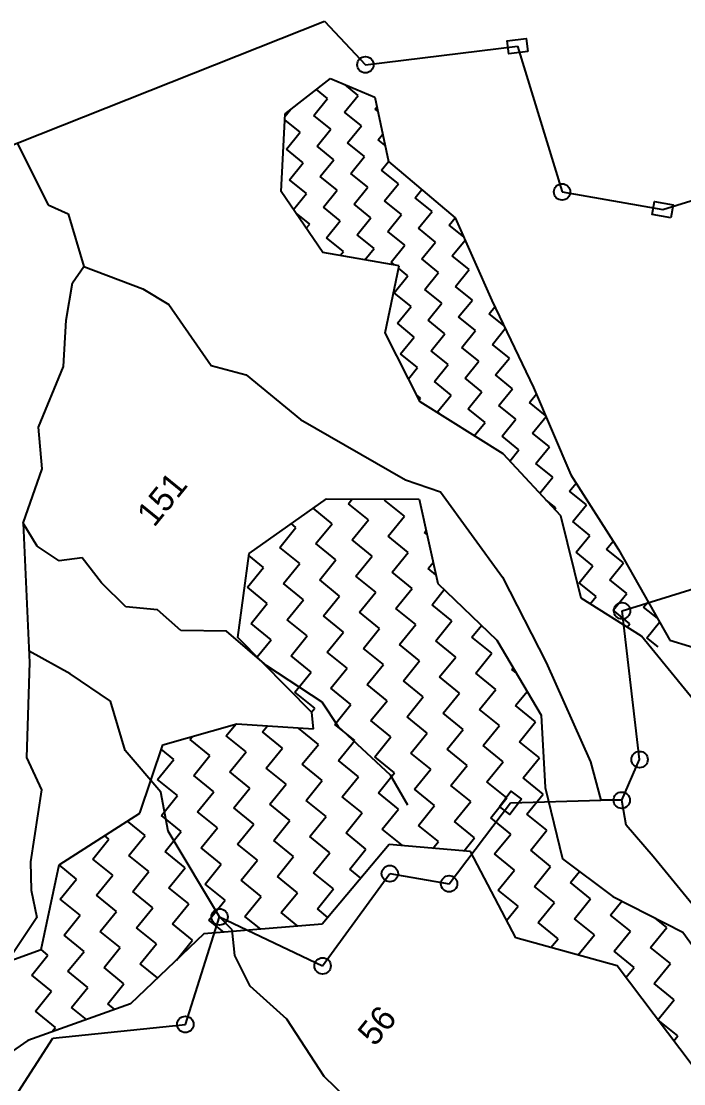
# Model space of a CAD drawing. Header units: metres. Extents: x 303647 to 308666, y 1943822 to 1947889.
# Drawn here: x 306968.5 to 307210.6, y 1947500.5 to 1947889.1 of the extents above; entities that cross this region are included whole.
import ezdxf

# ---------------------------------------------------------------- set-up
doc = ezdxf.new("R2010")
doc.units = ezdxf.units.M
for name, color, linetype in [('LINE_WATER', 4, 'Continuous'), ('POLY_HATCH', 12, 'Continuous'), ('POLY_PARCEL', 6, 'Continuous'), ('TEXT_PARCEL', 7, 'Continuous'), ('V_BOUND_LINE', 7, 'Continuous')]:
    doc.layers.add(name, color=color, linetype=linetype)
doc.styles.add('TEXT_MAP', font='')
doc.styles.get('TEXT_MAP').set_extended_font_data('Kruti Dev 050')

msp = doc.modelspace()

# ---------------------------------------------------------------- linework, layer by layer
for points in [[(307153.62, 1947878.06), (307146.7, 1947877.21), (307146.11, 1947882), (307153.04, 1947882.85)], [(307205.99, 1947817.24), (307199.12, 1947818.45), (307199.95, 1947823.2), (307206.83, 1947821.99)], [(307151.34, 1947604.55), (307147.13, 1947598.99), (307143.28, 1947601.9), (307147.49, 1947607.47)]]:
    msp.add_lwpolyline(points, close=True)
for centre in [(307094.31, 1947873.24), (307166.19, 1947826.69), (307188.11, 1947673.47), (307194.51, 1947619.07), (307188, 1947604.19), (307103.23, 1947577.32), (307124.91, 1947573.61), (307041.01, 1947561.47), (307078.66, 1947543.58), (307028.5, 1947522.19)]:
    msp.add_circle(centre, 2.99)
at = {"layer": 'LINE_WATER'}
for p, q in [((306967, 1947844.54), (306978.41, 1947821.92)), ((306978.41, 1947821.92), (306985.71, 1947818.7)), ((306985.71, 1947818.7), (306991.43, 1947799.4)), ((306987.32, 1947793.5), (306991.43, 1947799.4)), ((306991.43, 1947799.4), (307012.92, 1947791.2)), ((306985, 1947779.82), (306987.32, 1947793.5)), ((307012.92, 1947791.2), (307022.47, 1947785.48)), ((307022.47, 1947785.48), (307037.95, 1947763.21)), ((306984.02, 1947762.8), (306985, 1947779.82)), ((306974.86, 1947740.7), (306984.02, 1947762.8)), ((307037.95, 1947763.21), (307050.73, 1947759.82)), ((307050.73, 1947759.82), (307070.58, 1947743.49)), ((307070.58, 1947743.49), (307108.92, 1947721.38)), ((306976.19, 1947725.42), (306974.86, 1947740.7)), ((306969.29, 1947705.55), (306976.19, 1947725.42)), ((307108.92, 1947721.38), (307121.81, 1947717.01)), ((307121.81, 1947717.01), (307144.43, 1947685.79)), ((306974.39, 1947697.12), (306969.29, 1947705.55)), ((306969.29, 1947705.55), (306971.57, 1947654.54)), ((306982.4, 1947691.74), (306974.39, 1947697.12)), ((306990.75, 1947692.86), (306982.4, 1947691.74)), ((306997.91, 1947683.66), (306990.75, 1947692.86)), ((307144.43, 1947685.79), (307160.34, 1947654.62)), ((307006.78, 1947674.89), (306997.91, 1947683.66)), ((307018.33, 1947673.85), (307006.78, 1947674.89)), ((307026.82, 1947666.28), (307018.33, 1947673.85)), ((307043.51, 1947666.04), (307026.82, 1947666.28)), ((307058.24, 1947653.4), (307043.51, 1947666.04)), ((306986.43, 1947650.37), (306971.39, 1947658.69)), ((306971.57, 1947654.54), (306970.43, 1947619.85)), ((307078.52, 1947640.1), (307058.24, 1947653.4)), ((307160.34, 1947654.62), (307176.53, 1947618.25)), ((307001.13, 1947640.47), (306986.43, 1947650.37)), ((307006.48, 1947622.37), (307001.13, 1947640.47)), ((307084.43, 1947631.01), (307078.52, 1947640.1)), ((307103.42, 1947613.35), (307084.43, 1947631.01)), ((307019.5, 1947607.07), (307006.48, 1947622.37)), ((306970.43, 1947619.85), (306975.88, 1947607.98)), ((307176.53, 1947618.25), (307180.33, 1947604.26)), ((307109.78, 1947602.32), (307103.42, 1947613.35)), ((306975.88, 1947607.98), (306971.88, 1947581.69)), ((307022.21, 1947592.92), (307019.5, 1947607.07)), ((307188, 1947604.19), (307180.33, 1947604.26)), ((307189.63, 1947595.05), (307188, 1947604.19)), ((307199.53, 1947583.6), (307189.63, 1947595.05)), ((307041.01, 1947561.47), (307022.21, 1947592.92)), ((307219.22, 1947559.43), (307199.53, 1947583.6)), ((306971.88, 1947581.69), (306972.21, 1947571.28)), ((306972.21, 1947571.28), (306974.24, 1947561.29)), ((306974.24, 1947561.29), (306952.26, 1947528.4)), ((307045.58, 1947556.76), (307041.01, 1947561.47)), ((307046.62, 1947547.37), (307045.58, 1947556.76)), ((307052.2, 1947536.11), (307046.62, 1947547.37)), ((307065.63, 1947524.08), (307052.2, 1947536.11)), ((307079.23, 1947503.11), (307065.63, 1947524.08)), ((307092.49, 1947490.32), (307079.23, 1947503.11))]:
    msp.add_line(p, q, dxfattribs=at)
at = {"layer": 'POLY_HATCH'}
for p, q in [((307064.93, 1947855.31), (307081.59, 1947868.19)), ((307081.59, 1947868.19), (307097.72, 1947861.31)), ((307097.72, 1947861.31), (307102.71, 1947837.84)), ((307063.58, 1947826.9), (307064.93, 1947855.31)), ((307102.71, 1947837.84), (307127.11, 1947817.26)), ((307078.74, 1947804.5), (307063.58, 1947826.9)), ((307127.11, 1947817.26), (307140.52, 1947786.96)), ((307106.65, 1947799.7), (307078.74, 1947804.5)), ((307101.47, 1947775.17), (307106.65, 1947799.7)), ((307140.52, 1947786.96), (307155.79, 1947755.15)), ((307114.36, 1947749.96), (307101.47, 1947775.17)), ((307155.79, 1947755.15), (307169.38, 1947723.16)), ((307144.6, 1947730.85), (307114.36, 1947749.96)), ((307165.78, 1947708.22), (307144.6, 1947730.85)), ((307169.38, 1947723.16), (307186.76, 1947695.85)), ((307051.79, 1947694.47), (307080.03, 1947714.39)), ((307080.03, 1947714.39), (307113.97, 1947714.3)), ((307113.97, 1947714.3), (307120.79, 1947683.5)), ((307173.17, 1947678.15), (307165.78, 1947708.22)), ((307186.76, 1947695.85), (307205.6, 1947662.69)), ((307047.69, 1947663.74), (307051.79, 1947694.47)), ((307120.79, 1947683.5), (307142.33, 1947662.72)), ((307195.17, 1947664.17), (307173.17, 1947678.15)), ((307074.76, 1947636.26), (307047.69, 1947663.74)), ((307142.33, 1947662.72), (307158.49, 1947635.31)), ((307215.77, 1947638.91), (307195.17, 1947664.17)), ((307205.6, 1947662.69), (307253.37, 1947647.98)), ((307075.38, 1947630.27), (307074.76, 1947636.26)), ((307158.49, 1947635.31), (307160.02, 1947608.8)), ((307020.22, 1947624.5), (307047.31, 1947632.18)), ((307047.31, 1947632.18), (307075.38, 1947630.27)), ((307011.91, 1947599.39), (307020.22, 1947624.5)), ((307160.02, 1947608.8), (307166.34, 1947582.8)), ((306982.34, 1947580.54), (307011.91, 1947599.39)), ((307103.01, 1947587.97), (307078.5, 1947558.84)), ((307132.69, 1947585.38), (307103.01, 1947587.97)), ((307149.23, 1947553.89), (307132.69, 1947585.38)), ((306975.85, 1947549.56), (306982.34, 1947580.54)), ((307166.34, 1947582.8), (307184.74, 1947568.96)), ((307184.74, 1947568.96), (307210.33, 1947555.88)), ((307078.5, 1947558.84), (307035.23, 1947555.26)), ((307210.33, 1947555.88), (307231.53, 1947526.58)), ((307035.23, 1947555.26), (307008.46, 1947529.69)), ((307186.35, 1947543.54), (307149.23, 1947553.89)), ((306952.48, 1947541.06), (306975.85, 1947549.56)), ((307218.23, 1947501.32), (307186.35, 1947543.54)), ((307008.46, 1947529.69), (306970.94, 1947516.28)), ((306970.94, 1947516.28), (306953.23, 1947503.99))]:
    msp.add_line(p, q, dxfattribs=at)
at = {"layer": 'POLY_HATCH', "linetype": 'Continuous'}
for p, q in [((307080.48, 1947860.86), (307076.4, 1947864.18)), ((307091.68, 1947862.02), (307086.84, 1947865.95)), ((307075.46, 1947854.68), (307080.48, 1947860.86)), ((307086.66, 1947855.85), (307091.68, 1947862.02)), ((307064.88, 1947854.27), (307067.06, 1947856.96)), ((307092.84, 1947850.83), (307086.66, 1947855.85)), ((307097.86, 1947857.01), (307098.47, 1947857.77)), ((307098.8, 1947856.24), (307097.86, 1947857.01)), ((307070.45, 1947848.5), (307064.82, 1947853.07)), ((307081.64, 1947849.67), (307075.46, 1947854.68)), ((307065.43, 1947842.32), (307070.45, 1947848.5)), ((307076.63, 1947843.49), (307081.64, 1947849.67)), ((307087.82, 1947844.65), (307092.84, 1947850.83)), ((307099.02, 1947845.81), (307100.6, 1947847.76)), ((307082.81, 1947838.47), (307076.63, 1947843.49)), ((307094, 1947839.63), (307087.82, 1947844.65)), ((307101.43, 1947843.85), (307099.02, 1947845.81)), ((307071.61, 1947837.31), (307065.43, 1947842.32)), ((307088.99, 1947833.45), (307094, 1947839.63)), ((307066.59, 1947831.13), (307071.61, 1947837.31)), ((307077.79, 1947832.29), (307082.81, 1947838.47)), ((307100.18, 1947834.62), (307102.76, 1947837.8)), ((307083.97, 1947827.28), (307077.79, 1947832.29)), ((307095.16, 1947828.44), (307088.99, 1947833.45)), ((307106.36, 1947829.6), (307100.18, 1947834.62)), ((307072.77, 1947826.11), (307066.59, 1947831.13)), ((307090.15, 1947822.26), (307095.16, 1947828.44)), ((307101.34, 1947823.42), (307106.36, 1947829.6)), ((307068.05, 1947820.3), (307072.77, 1947826.11)), ((307078.95, 1947821.1), (307083.97, 1947827.28)), ((307112.54, 1947824.58), (307114.93, 1947827.53)), ((307118.72, 1947819.57), (307112.54, 1947824.58)), ((307085.13, 1947816.08), (307078.95, 1947821.1)), ((307096.33, 1947817.24), (307090.15, 1947822.26)), ((307107.52, 1947818.41), (307101.34, 1947823.42)), ((307073.94, 1947814.92), (307068.96, 1947818.96)), ((307091.31, 1947811.06), (307096.33, 1947817.24)), ((307102.51, 1947812.23), (307107.52, 1947818.41)), ((307113.7, 1947813.39), (307118.72, 1947819.57)), ((307124.9, 1947814.55), (307127.1, 1947817.27)), ((307072.71, 1947813.41), (307073.94, 1947814.92)), ((307080.12, 1947809.9), (307085.13, 1947816.08)), ((307119.88, 1947808.37), (307113.7, 1947813.39)), ((307130.22, 1947810.23), (307124.9, 1947814.55)), ((307086.3, 1947804.88), (307080.12, 1947809.9)), ((307097.49, 1947806.05), (307091.31, 1947811.06)), ((307108.69, 1947807.21), (307102.51, 1947812.23)), ((307126.06, 1947803.36), (307130.72, 1947809.1)), ((307085.1, 1947803.41), (307086.3, 1947804.88)), ((307094.09, 1947801.86), (307097.49, 1947806.05)), ((307103.67, 1947801.03), (307108.69, 1947807.21)), ((307114.87, 1947802.19), (307119.88, 1947808.37)), ((307104.94, 1947800), (307103.67, 1947801.03)), ((307121.04, 1947797.18), (307114.87, 1947802.19)), ((307132.24, 1947798.34), (307126.06, 1947803.36)), ((307109.85, 1947796.01), (307106.45, 1947798.77)), ((307116.03, 1947791), (307121.04, 1947797.18)), ((307127.22, 1947792.16), (307132.24, 1947798.34)), ((307104.83, 1947789.84), (307109.85, 1947796.01)), ((307111.01, 1947784.82), (307104.83, 1947789.84)), ((307122.21, 1947785.98), (307116.03, 1947791)), ((307133.4, 1947787.15), (307127.22, 1947792.16)), ((307117.19, 1947779.8), (307122.21, 1947785.98)), ((307128.39, 1947780.97), (307133.4, 1947787.15)), ((307106, 1947778.64), (307111.01, 1947784.82)), ((307139.58, 1947782.13), (307141.63, 1947784.65)), ((307144.92, 1947777.8), (307139.58, 1947782.13)), ((307112.17, 1947773.62), (307106, 1947778.64)), ((307123.37, 1947774.79), (307117.19, 1947779.8)), ((307134.57, 1947775.95), (307128.39, 1947780.97)), ((307107.16, 1947767.45), (307112.17, 1947773.62)), ((307118.35, 1947768.61), (307123.37, 1947774.79)), ((307129.55, 1947769.77), (307134.57, 1947775.95)), ((307140.74, 1947770.93), (307145.44, 1947776.71)), ((307135.73, 1947764.75), (307129.55, 1947769.77)), ((307146.92, 1947765.92), (307140.74, 1947770.93)), ((307113.34, 1947762.43), (307107.16, 1947767.45)), ((307124.53, 1947763.59), (307118.35, 1947768.61)), ((307141.91, 1947759.74), (307146.92, 1947765.92)), ((307110.05, 1947758.38), (307113.34, 1947762.43)), ((307119.52, 1947757.41), (307124.53, 1947763.59)), ((307130.71, 1947758.58), (307135.73, 1947764.75)), ((307136.89, 1947753.56), (307130.71, 1947758.58)), ((307148.09, 1947754.72), (307141.91, 1947759.74)), ((307125.7, 1947752.4), (307119.52, 1947757.41)), ((307143.07, 1947748.54), (307148.09, 1947754.72)), ((307114.5, 1947751.23), (307113.14, 1947752.33)), ((307114.01, 1947750.63), (307114.5, 1947751.23)), ((307120.68, 1947746.22), (307125.7, 1947752.4)), ((307131.87, 1947747.38), (307136.89, 1947753.56)), ((307154.27, 1947749.71), (307156.79, 1947752.81)), ((307138.05, 1947742.36), (307131.87, 1947747.38)), ((307149.25, 1947743.53), (307143.07, 1947748.54)), ((307160.12, 1947744.95), (307154.27, 1947749.71)), ((307122.08, 1947745.08), (307120.68, 1947746.22)), ((307144.23, 1947737.35), (307149.25, 1947743.53)), ((307155.43, 1947738.51), (307160.31, 1947744.52)), ((307134.09, 1947737.49), (307138.05, 1947742.36)), ((307150.41, 1947732.33), (307144.23, 1947737.35)), ((307161.61, 1947733.49), (307155.43, 1947738.51)), ((307147.07, 1947728.21), (307150.41, 1947732.33)), ((307156.59, 1947727.32), (307161.61, 1947733.49)), ((307162.77, 1947722.3), (307156.59, 1947727.32)), ((307158.05, 1947716.48), (307162.77, 1947722.3)), ((307168.95, 1947717.28), (307171.28, 1947720.16)), ((307175.13, 1947712.27), (307168.95, 1947717.28)), ((307088.08, 1947712.63), (307089.5, 1947714.37)), ((307095.38, 1947706.7), (307088.08, 1947712.63)), ((307101.3, 1947714), (307101.58, 1947714.33)), ((307108.6, 1947708.07), (307101.3, 1947714)), ((307163.93, 1947711.1), (307160.37, 1947714)), ((307170.11, 1947706.09), (307175.13, 1947712.27)), ((307082.16, 1947705.33), (307075.19, 1947710.98)), ((307102.68, 1947700.78), (307108.6, 1947708.07)), ((307163.54, 1947710.61), (307163.93, 1947711.1)), ((307063.01, 1947696.66), (307068.93, 1947703.95)), ((307068.93, 1947703.95), (307067.21, 1947705.35)), ((307076.23, 1947698.03), (307082.16, 1947705.33)), ((307089.46, 1947699.4), (307095.38, 1947706.7)), ((307176.29, 1947701.07), (307170.11, 1947706.09)), ((307109.98, 1947694.85), (307102.68, 1947700.78)), ((307115.9, 1947702.15), (307116.5, 1947702.89)), ((307116.83, 1947701.39), (307115.9, 1947702.15)), ((307171.28, 1947694.89), (307176.29, 1947701.07)), ((307070.31, 1947690.73), (307063.01, 1947696.66)), ((307083.53, 1947692.1), (307076.23, 1947698.03)), ((307096.75, 1947693.48), (307089.46, 1947699.4)), ((307182.47, 1947696.06), (307184.8, 1947698.92)), ((307188.65, 1947691.04), (307182.47, 1947696.06)), ((307057.09, 1947689.36), (307051.69, 1947693.74)), ((307077.61, 1947684.81), (307083.53, 1947692.1)), ((307090.83, 1947686.18), (307096.75, 1947693.48)), ((307104.05, 1947687.55), (307109.98, 1947694.85)), ((307177.45, 1947689.88), (307171.28, 1947694.89)), ((307051.16, 1947682.06), (307057.09, 1947689.36)), ((307064.38, 1947683.43), (307070.31, 1947690.73)), ((307117.27, 1947688.93), (307119.09, 1947691.17)), ((307120.1, 1947686.64), (307117.27, 1947688.93)), ((307172.44, 1947683.7), (307177.45, 1947689.88)), ((307183.63, 1947684.86), (307188.65, 1947691.04)), ((307084.9, 1947678.88), (307077.61, 1947684.81)), ((307098.13, 1947680.25), (307090.83, 1947686.18)), ((307111.35, 1947681.63), (307104.05, 1947687.55)), ((307189.81, 1947679.84), (307183.63, 1947684.86)), ((307058.46, 1947676.13), (307051.16, 1947682.06)), ((307071.68, 1947677.51), (307064.38, 1947683.43)), ((307092.2, 1947672.96), (307098.13, 1947680.25)), ((307105.43, 1947674.33), (307111.35, 1947681.63)), ((307118.65, 1947675.7), (307123.14, 1947681.23)), ((307178.62, 1947678.68), (307172.44, 1947683.7)), ((307065.76, 1947670.21), (307071.68, 1947677.51)), ((307078.98, 1947671.58), (307084.9, 1947678.88)), ((307176.48, 1947676.04), (307178.62, 1947678.68)), ((307184.8, 1947673.66), (307189.81, 1947679.84)), ((307195.99, 1947674.83), (307197.59, 1947676.79)), ((307052.53, 1947668.84), (307058.46, 1947676.13)), ((307099.5, 1947667.03), (307092.2, 1947672.96)), ((307112.72, 1947668.41), (307105.43, 1947674.33)), ((307125.95, 1947669.78), (307118.65, 1947675.7)), ((307190.98, 1947668.65), (307184.8, 1947673.66)), ((307201.02, 1947670.74), (307195.99, 1947674.83)), ((307059.83, 1947662.91), (307052.53, 1947668.84)), ((307073.06, 1947664.28), (307065.76, 1947670.21)), ((307086.28, 1947665.66), (307078.98, 1947671.58)), ((307120.02, 1947662.48), (307125.95, 1947669.78)), ((307190, 1947667.45), (307190.98, 1947668.65)), ((307197.16, 1947663.63), (307201.81, 1947669.36)), ((307080.35, 1947658.36), (307086.28, 1947665.66)), ((307093.58, 1947659.73), (307099.5, 1947667.03)), ((307106.8, 1947661.11), (307112.72, 1947668.41)), ((307133.24, 1947663.85), (307136.72, 1947668.13)), ((307054.71, 1947656.61), (307059.83, 1947662.91)), ((307067.13, 1947656.99), (307073.06, 1947664.28)), ((307114.1, 1947655.18), (307106.8, 1947661.11)), ((307127.32, 1947656.56), (307120.02, 1947662.48)), ((307140.54, 1947657.93), (307133.24, 1947663.85)), ((307201.26, 1947660.3), (307197.16, 1947663.63)), ((307074.43, 1947651.06), (307067.13, 1947656.99)), ((307087.65, 1947652.44), (307080.35, 1947658.36)), ((307100.87, 1947653.81), (307093.58, 1947659.73)), ((307134.62, 1947650.63), (307140.54, 1947657.93)), ((307094.95, 1947646.51), (307100.87, 1947653.81)), ((307108.17, 1947647.88), (307114.1, 1947655.18)), ((307121.4, 1947649.26), (307127.32, 1947656.56)), ((307068.5, 1947643.76), (307074.43, 1947651.06)), ((307081.73, 1947645.14), (307087.65, 1947652.44)), ((307128.69, 1947643.33), (307121.4, 1947649.26)), ((307141.92, 1947644.71), (307134.62, 1947650.63)), ((307147.84, 1947652), (307148.31, 1947652.58)), ((307149.39, 1947650.75), (307147.84, 1947652)), ((307102.25, 1947640.59), (307094.95, 1947646.51)), ((307115.47, 1947641.96), (307108.17, 1947647.88)), ((307075.8, 1947637.84), (307068.5, 1947643.76)), ((307089.02, 1947639.21), (307081.73, 1947645.14)), ((307109.55, 1947634.66), (307115.47, 1947641.96)), ((307122.77, 1947636.03), (307128.69, 1947643.33)), ((307135.99, 1947637.41), (307141.92, 1947644.71)), ((307149.21, 1947638.78), (307153.4, 1947643.94)), ((307074.63, 1947636.4), (307075.8, 1947637.84)), ((307083.1, 1947631.91), (307089.02, 1947639.21)), ((307096.32, 1947633.29), (307102.25, 1947640.59)), ((307156.51, 1947632.86), (307149.21, 1947638.78)), ((307116.84, 1947628.74), (307109.55, 1947634.66)), ((307130.07, 1947630.11), (307122.77, 1947636.03)), ((307143.29, 1947631.48), (307135.99, 1947637.41)), ((307043.43, 1947627.79), (307046.9, 1947632.06)), ((307056.65, 1947629.17), (307058.48, 1947631.42)), ((307069.88, 1947630.54), (307069.95, 1947630.64)), ((307077.18, 1947624.62), (307069.88, 1947630.54)), ((307090.4, 1947625.99), (307083.1, 1947631.91)), ((307103.62, 1947627.36), (307096.32, 1947633.29)), ((307124.14, 1947622.81), (307130.07, 1947630.11)), ((307137.37, 1947624.19), (307143.29, 1947631.48)), ((307150.59, 1947625.56), (307156.51, 1947632.86)), ((307030.21, 1947626.42), (307031.17, 1947627.61)), ((307037.51, 1947620.5), (307030.21, 1947626.42)), ((307050.73, 1947621.87), (307043.43, 1947627.79)), ((307063.95, 1947623.24), (307056.65, 1947629.17)), ((307084.47, 1947618.69), (307090.4, 1947625.99)), ((307097.7, 1947620.07), (307103.62, 1947627.36)), ((307110.92, 1947621.44), (307116.84, 1947628.74)), ((307024.28, 1947619.12), (307019.68, 1947622.86)), ((307058.03, 1947615.94), (307063.95, 1947623.24)), ((307071.25, 1947617.32), (307077.18, 1947624.62)), ((307131.44, 1947616.89), (307124.14, 1947622.81)), ((307144.66, 1947618.26), (307137.37, 1947624.19)), ((307157.89, 1947619.63), (307150.59, 1947625.56)), ((307018.36, 1947611.82), (307024.28, 1947619.12)), ((307031.58, 1947613.2), (307037.51, 1947620.5)), ((307044.81, 1947614.57), (307050.73, 1947621.87)), ((307091.77, 1947612.77), (307084.47, 1947618.69)), ((307104.99, 1947614.14), (307097.7, 1947620.07)), ((307118.22, 1947615.51), (307110.92, 1947621.44)), ((307138.74, 1947610.96), (307144.66, 1947618.26)), ((307151.96, 1947612.34), (307157.89, 1947619.63)), ((307052.1, 1947608.65), (307044.81, 1947614.57)), ((307065.33, 1947610.02), (307058.03, 1947615.94)), ((307078.55, 1947611.39), (307071.25, 1947617.32)), ((307112.29, 1947608.22), (307118.22, 1947615.51)), ((307125.52, 1947609.59), (307131.44, 1947616.89)), ((307025.66, 1947605.9), (307018.36, 1947611.82)), ((307038.88, 1947607.27), (307031.58, 1947613.2)), ((307072.62, 1947604.1), (307078.55, 1947611.39)), ((307085.85, 1947605.47), (307091.77, 1947612.77)), ((307099.07, 1947606.84), (307104.99, 1947614.14)), ((307146.04, 1947605.04), (307138.74, 1947610.96)), ((307159.26, 1947606.41), (307151.96, 1947612.34)), ((307032.96, 1947599.97), (307038.88, 1947607.27)), ((307046.18, 1947601.35), (307052.1, 1947608.65)), ((307059.4, 1947602.72), (307065.33, 1947610.02)), ((307106.37, 1947600.92), (307099.07, 1947606.84)), ((307119.59, 1947602.29), (307112.29, 1947608.22)), ((307132.81, 1947603.66), (307125.52, 1947609.59)), ((307153.34, 1947599.11), (307159.26, 1947606.41)), ((307019.73, 1947598.6), (307025.66, 1947605.9)), ((307066.7, 1947596.8), (307059.4, 1947602.72)), ((307079.92, 1947598.17), (307072.62, 1947604.1)), ((307093.15, 1947599.54), (307085.85, 1947605.47)), ((307126.89, 1947596.37), (307132.81, 1947603.66)), ((307140.11, 1947597.74), (307146.04, 1947605.04)), ((307027.03, 1947592.68), (307019.73, 1947598.6)), ((307040.25, 1947594.05), (307032.96, 1947599.97)), ((307053.48, 1947595.42), (307046.18, 1947601.35)), ((307087.22, 1947592.25), (307093.15, 1947599.54)), ((307100.44, 1947593.62), (307106.37, 1947600.92)), ((307113.67, 1947594.99), (307119.59, 1947602.29)), ((307160.63, 1947593.19), (307153.34, 1947599.11)), ((307013.81, 1947591.3), (307007.39, 1947596.51)), ((307047.55, 1947588.13), (307053.48, 1947595.42)), ((307060.78, 1947589.5), (307066.7, 1947596.8)), ((307074, 1947590.87), (307079.92, 1947598.17)), ((307120.96, 1947589.07), (307113.67, 1947594.99)), ((307134.19, 1947590.44), (307126.89, 1947596.37)), ((307147.41, 1947591.82), (307140.11, 1947597.74)), ((307000.59, 1947589.93), (306999.04, 1947591.18)), ((307007.88, 1947584), (307013.81, 1947591.3)), ((307021.11, 1947585.38), (307027.03, 1947592.68)), ((307034.33, 1947586.75), (307040.25, 1947594.05)), ((307081.3, 1947584.95), (307074, 1947590.87)), ((307094.52, 1947586.32), (307087.22, 1947592.25)), ((307107.74, 1947587.69), (307100.44, 1947593.62)), ((307141.49, 1947584.52), (307147.41, 1947591.82)), ((307154.71, 1947585.89), (307160.63, 1947593.19)), ((306994.66, 1947582.63), (307000.59, 1947589.93)), ((307054.85, 1947582.2), (307047.55, 1947588.13)), ((307068.07, 1947583.57), (307060.78, 1947589.5)), ((307107.64, 1947587.56), (307107.74, 1947587.69)), ((307118.94, 1947586.58), (307120.96, 1947589.07)), ((307130.25, 1947585.59), (307134.19, 1947590.44)), ((307015.18, 1947578.08), (307007.88, 1947584)), ((307028.4, 1947579.45), (307021.11, 1947585.38)), ((307041.63, 1947580.83), (307034.33, 1947586.75)), ((307062.15, 1947576.28), (307068.07, 1947583.57)), ((307075.37, 1947577.65), (307081.3, 1947584.95)), ((307088.59, 1947579.02), (307094.52, 1947586.32)), ((307148.78, 1947578.59), (307141.49, 1947584.52)), ((307162.01, 1947579.97), (307154.71, 1947585.89)), ((306988.74, 1947575.33), (306982.34, 1947580.53)), ((307001.96, 1947576.71), (306994.66, 1947582.63)), ((307022.48, 1947572.16), (307028.4, 1947579.45)), ((307035.7, 1947573.53), (307041.63, 1947580.83)), ((307048.93, 1947574.9), (307054.85, 1947582.2)), ((307156.08, 1947572.67), (307162.01, 1947579.97)), ((306982.81, 1947568.03), (306988.74, 1947575.33)), ((306996.03, 1947569.41), (307001.96, 1947576.71)), ((307009.26, 1947570.78), (307015.18, 1947578.08)), ((307069.45, 1947570.35), (307062.15, 1947576.28)), ((307082.67, 1947571.72), (307075.37, 1947577.65)), ((307092.69, 1947575.7), (307088.59, 1947579.02)), ((307142.86, 1947571.29), (307148.78, 1947578.59)), ((307169.31, 1947574.04), (307172.59, 1947578.09)), ((307029.78, 1947566.23), (307022.48, 1947572.16)), ((307043, 1947567.6), (307035.7, 1947573.53)), ((307056.22, 1947568.98), (307048.93, 1947574.9)), ((307076.74, 1947564.43), (307082.67, 1947571.72)), ((307163.38, 1947566.74), (307156.08, 1947572.67)), ((307176.6, 1947568.12), (307169.31, 1947574.04)), ((306990.11, 1947562.11), (306982.81, 1947568.03)), ((307003.33, 1947563.48), (306996.03, 1947569.41)), ((307016.56, 1947564.86), (307009.26, 1947570.78)), ((307037.08, 1947560.31), (307043, 1947567.6)), ((307050.3, 1947561.68), (307056.22, 1947568.98)), ((307063.52, 1947563.05), (307069.45, 1947570.35)), ((307150.16, 1947565.37), (307142.86, 1947571.29)), ((307170.68, 1947560.82), (307176.6, 1947568.12)), ((307010.63, 1947557.56), (307016.56, 1947564.86)), ((307023.85, 1947558.93), (307029.78, 1947566.23)), ((307080.59, 1947561.31), (307076.74, 1947564.43)), ((307145.93, 1947560.17), (307150.16, 1947565.37)), ((307157.46, 1947559.44), (307163.38, 1947566.74)), ((307183.9, 1947562.19), (307188.03, 1947567.28)), ((306984.18, 1947554.81), (306990.11, 1947562.11)), ((306997.41, 1947556.19), (307003.33, 1947563.48)), ((307042.54, 1947555.87), (307037.08, 1947560.31)), ((307056.08, 1947556.99), (307050.3, 1947561.68)), ((307069.62, 1947558.1), (307063.52, 1947563.05)), ((307177.98, 1947554.89), (307170.68, 1947560.82)), ((307191.2, 1947556.27), (307183.9, 1947562.19)), ((307204.42, 1947557.64), (307200.25, 1947561.03)), ((307004.71, 1947550.26), (306997.41, 1947556.19)), ((307017.93, 1947551.63), (307010.63, 1947557.56)), ((307031.15, 1947553.01), (307023.85, 1947558.93)), ((307164.75, 1947553.52), (307157.46, 1947559.44)), ((307185.27, 1947548.97), (307191.2, 1947556.27)), ((307198.5, 1947550.34), (307204.42, 1947557.64)), ((306991.48, 1947548.89), (306984.18, 1947554.81)), ((307025.23, 1947545.72), (307031.15, 1947553.01)), ((307149.46, 1947553.82), (307149.11, 1947554.11)), ((307162.13, 1947550.29), (307164.75, 1947553.52)), ((307172.05, 1947547.6), (307177.98, 1947554.89)), ((306978.26, 1947547.51), (306975.77, 1947549.53)), ((306985.56, 1947541.59), (306991.48, 1947548.89)), ((306998.78, 1947542.96), (307004.71, 1947550.26)), ((307012, 1947544.34), (307017.93, 1947551.63)), ((307192.57, 1947543.04), (307185.27, 1947548.97)), ((307205.8, 1947544.42), (307198.5, 1947550.34)), ((306972.34, 1947540.22), (306978.26, 1947547.51)), ((307018.37, 1947539.17), (307012, 1947544.34)), ((307172.19, 1947547.49), (307172.05, 1947547.6)), ((307199.87, 1947537.12), (307205.8, 1947544.42)), ((306992.86, 1947535.66), (306985.56, 1947541.59)), ((307006.08, 1947537.04), (306998.78, 1947542.96)), ((307189.54, 1947539.31), (307192.57, 1947543.04)), ((306979.63, 1947534.29), (306972.34, 1947540.22)), ((307000.15, 1947529.74), (307006.08, 1947537.04)), ((307207.17, 1947531.2), (307199.87, 1947537.12)), ((306973.71, 1947526.99), (306979.63, 1947534.29)), ((306986.93, 1947528.37), (306992.86, 1947535.66)), ((307002.73, 1947527.65), (307000.15, 1947529.74)), ((307201.24, 1947523.9), (307207.17, 1947531.2)), ((306981.01, 1947521.07), (306973.71, 1947526.99)), ((306992.38, 1947523.94), (306986.93, 1947528.37)), ((306979.65, 1947519.4), (306981.01, 1947521.07)), ((307208.54, 1947517.97), (307201.24, 1947523.9)), ((307207.05, 1947516.13), (307208.54, 1947517.97))]:
    msp.add_line(p, q, dxfattribs=at)
at = {"layer": 'POLY_PARCEL'}
for p, q in [((307188.11, 1947673.47), (307308.15, 1947710.56)), ((307194.51, 1947619.07), (307188.11, 1947673.47)), ((307188, 1947604.19), (307194.51, 1947619.07)), ((307124.91, 1947573.61), (307147.31, 1947603.23)), ((307147.31, 1947603.23), (307180.33, 1947604.26)), ((307078.66, 1947543.58), (307103.23, 1947577.32)), ((307103.23, 1947577.32), (307124.91, 1947573.61)), ((307028.5, 1947522.19), (307041.01, 1947561.47)), ((307041.01, 1947561.47), (307078.66, 1947543.58)), ((306980.07, 1947517.13), (307028.5, 1947522.19)), ((306966.38, 1947495.91), (306980.07, 1947517.13))]:
    msp.add_line(p, q, dxfattribs=at)
at = {"layer": 'V_BOUND_LINE'}
for p, q in [((306917.96, 1947825.08), (307079.4, 1947889.13)), ((307079.4, 1947889.13), (307094.31, 1947873.24)), ((307094.31, 1947873.24), (307149.87, 1947880.03)), ((307149.87, 1947880.03), (307166.19, 1947826.69)), ((307166.19, 1947826.69), (307202.97, 1947820.22)), ((307202.97, 1947820.22), (307226.53, 1947827.59))]:
    msp.add_line(p, q, dxfattribs=at)

# ---------------------------------------------------------------- texts
at = {"layer": 'TEXT_PARCEL', "style": 'TEXT_MAP'}
for s, p in [('151', (307017.07, 1947703.71)), ('56', (307097.77, 1947513.76))]:
    msp.add_text(s, height=9.024, rotation=50.9303, dxfattribs=at).set_placement(p)

doc.saveas('drawing.dxf')
